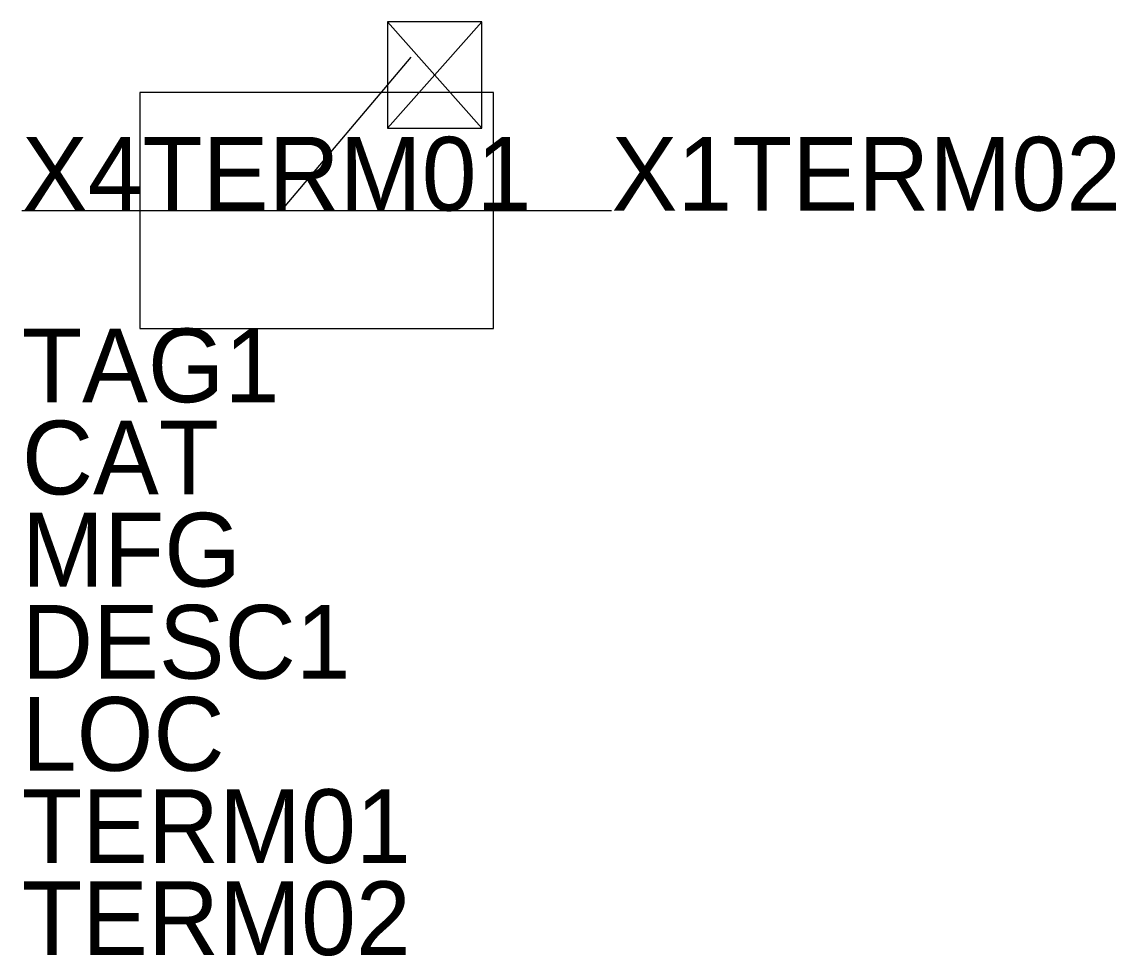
# Model space of a CAD drawing. Extents: x -0.5 to 1.36, y -1.26 to 0.32.
import ezdxf

# ---------------------------------------------------------------- set-up
doc = ezdxf.new("R2010")
doc.units = 0
doc.layers.get('0').update_dxf_attribs({"linetype": 'CONTINUOUS'})

msp = doc.modelspace()

# ---------------------------------------------------------------- linework, layer by layer
for p, q in [((0.28, 0.32), (0.12, 0.32)), ((0.12, 0.32), (0.12, 0.14)), ((0.12, 0.14), (0.28, 0.32)), ((0.12, 0.32), (0.28, 0.14)), ((0.28, 0.14), (0.28, 0.32)), ((-0.06, 0), (0.16, 0.26)), ((0.3, 0.2), (-0.3, 0.2)), ((-0.3, 0.2), (-0.3, -0.2)), ((0.3, -0.2), (0.3, 0.2)), ((0.12, 0.14), (0.28, 0.14)), ((-0.5, 0), (-0.3, 0)), ((-0.3, 0), (0.3, 0)), ((0.3, 0), (0.5, 0)), ((-0.3, -0.2), (0.3, -0.2))]:
    msp.add_line(p, q)

# ---------------------------------------------------------------- texts
at = {"flags": 1}
for tag, p in [('X4TERM01', (-0.5, 0)), ('X1TERM02', (0.5, 0))]:
    msp.add_attdef(tag, p, '', height=0.125, dxfattribs=at)
for tag, p in [('TAG1', (-0.5, -0.325)), ('CAT', (-0.5, -0.48125)), ('MFG', (-0.5, -0.6375)), ('DESC1', (-0.5, -0.79375)), ('LOC', (-0.5, -0.95)), ('TERM01', (-0.5, -1.10625)), ('TERM02', (-0.5, -1.2625))]:
    msp.add_attdef(tag, p, '', height=0.125)

doc.saveas('drawing.dxf')
